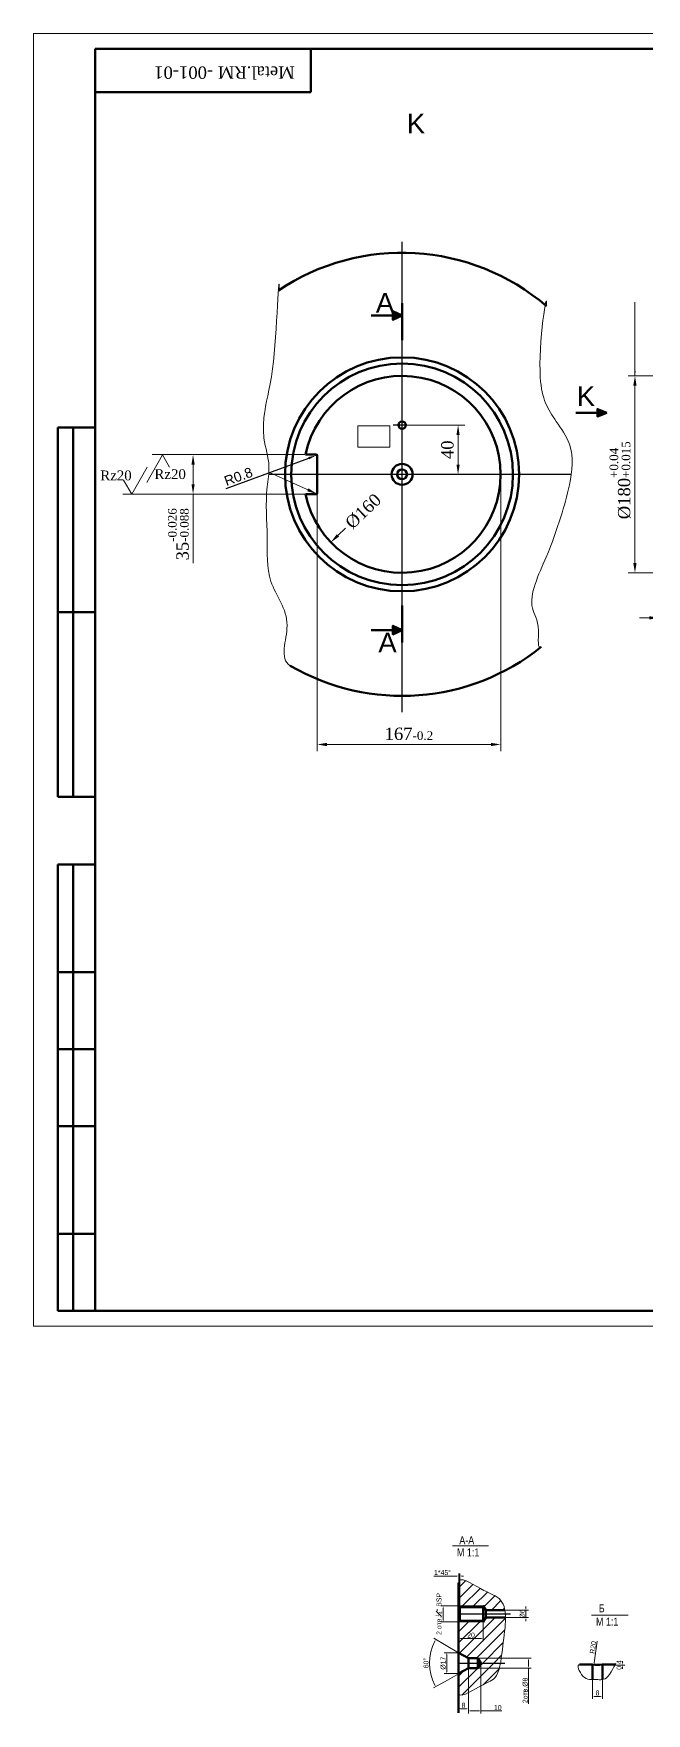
# Model space of a CAD drawing. Header units: millimetres. Extents: x -954 to 34898, y -2134 to 12006.
# Drawn here: x 23147 to 23644, y 6037 to 7402 of the extents above; entities that cross this region are included whole.
import ezdxf

# ---------------------------------------------------------------- set-up
doc = ezdxf.new("R2010")
doc.units = ezdxf.units.MM
doc.header["$LTSCALE"] = 3
doc.linetypes.add('ACAD_ISO04W100', pattern=[30, 24, -3, 0, -3])
for name, color, linetype, lineweight in [('контурная', 7, 'Continuous', 50), ('осевые', 1, 'ACAD_ISO04W100', 25), ('тонкая', 7, 'Continuous', 20), ('тонкий', 7, 'Continuous', 20)]:
    doc.layers.add(name, color=color, linetype=linetype, lineweight=lineweight)
doc.layers.add('осевая', color=4, linetype='Continuous')
doc.styles.add('s2.5v4', font='times.ttf', dxfattribs={"height": 10})
doc.styles.add('s3v2.5', font='arial.ttf', dxfattribs={"width": 0.8, "height": 7.5})
doc.styles.add('s4v4', font='arial.ttf', dxfattribs={"height": 16})
doc.styles.get("Standard").update_dxf_attribs({"font": 'arial.ttf'})
doc.dimstyles.new('s1v4', dxfattribs={"dimtxt": 4, "dimasz": 1.5, "dimexe": 2, "dimexo": 0, "dimgap": 0.7, "dimtad": 1, "dimtxsty": 'Standard', "dimcen": 2.5, "dimadec": 0, "dimazin": 0, "dimtfac": 1, "dimtix": 1, "dimtmove": 0, "dimatfit": 3, "dimfxl": 1, "dimlwd": -1, "dimlwe": 20, "dimarcsym": 0})
doc.dimstyles.new('s2.5v4', dxfattribs={"dimtxt": 10, "dimasz": 8, "dimexe": 5.5, "dimexo": 0.5, "dimgap": 3.5, "dimtad": 1, "dimdec": 0, "dimtxsty": 's2.5v4', "dimcen": 2.5, "dimclrd": 256, "dimclre": 1, "dimclrt": 256, "dimadec": 0, "dimazin": 0, "dimtfac": 1, "dimtdec": 0, "dimtmove": 0, "dimatfit": 3, "dimfxl": 1, "dimlwd": -1, "dimlwe": -1, "dimarcsym": 0})
doc.dimstyles.new('s2v4', dxfattribs={"dimtxt": 8, "dimasz": 6, "dimexe": 3, "dimexo": 0, "dimgap": 1.5, "dimtad": 1, "dimtxsty": 'Standard', "dimcen": 2.5, "dimadec": 0, "dimazin": 0, "dimtfac": 1, "dimtmove": 0, "dimatfit": 3, "dimfxl": 1, "dimarcsym": 0})
doc.dimstyles.new('s3v2.5', dxfattribs={"dimtxt": 7.5, "dimasz": 4, "dimexe": 1.25, "dimexo": 0.625, "dimtad": 1, "dimtxsty": 's3v2.5', "dimcen": 1.5, "dimclrd": 6, "dimclre": 256, "dimclrt": 1, "dimadec": 0, "dimazin": 0, "dimtfac": 1, "dimtmove": 0, "dimatfit": 3, "dimfxl": 1, "dimlwd": -1, "dimlwe": -1, "dimarcsym": 0})
pattern_1 = [(45, (23404.119, 5998.19), (-4.49013, 4.49013), [])]

# ---------------------------------------------------------------- blocks, each defined once
blk = doc.blocks.new('*D2616')
at = {"layer": 'Defpoints', "color": 0, "transparency": 16777216}
for p in [(23634.7, 7123.9), (23657.3, 7123.9), (23663.3, 6963.9)]:
    blk.add_point(p, dxfattribs=at)
at = {"layer": 'тонкая', "color": 1, "transparency": 16777216}
for p, q in [((23656.8, 7123.9), (23629.2, 7123.9)), ((23662.8, 6963.9), (23629.2, 6963.9))]:
    blk.add_line(p, q, dxfattribs=at)
at = {"layer": 'тонкая', "transparency": 16777216}
blk.add_line((23634.7, 6971.9), (23634.7, 7115.9), dxfattribs=at)
for points in [[(23633.3, 7115.9), (23636, 7115.9), (23634.7, 7123.9)], [(23633.3, 6971.9), (23636, 6971.9), (23634.7, 6963.9)]]:
    blk.add_solid(points, dxfattribs=at)
at = {"layer": 'тонкая', "transparency": 16777216, "insert": (23622.7, 7039.1), "char_height": 10, "attachment_point": 5, "rotation": 90, "style": 's2.5v4'}
blk.add_mtext('%%C180{\\H0.7x;\\S+0.04^ +0.015;}', dxfattribs=at)
blk = doc.blocks.new('*D2617')
at = {"layer": 'Defpoints', "color": 0, "transparency": 16777216}
for p in [(23503.6, 7099.1), (23387.8, 6988.7)]:
    blk.add_point(p, dxfattribs=at)
at = {"layer": 'тонкая', "transparency": 16777216}
blk.add_line((23399.8, 7000.2), (23393.6, 6994.2), dxfattribs=at)
blk.add_solid([(23392.6, 6995.2), (23394.5, 6993.3), (23387.8, 6988.7)], dxfattribs=at)
at = {"layer": 'тонкая', "transparency": 16777216, "insert": (23414.2, 7013.9), "char_height": 10, "attachment_point": 5, "rotation": 43.6346, "style": 's2.5v4'}
blk.add_mtext('%%C160', dxfattribs=at)
blk = doc.blocks.new('*D2618')
at = {"layer": 'Defpoints', "color": 0, "transparency": 16777216}
for p in [(23525.7, 7043.9), (23376.7, 7028.5), (23376.7, 6824.5)]:
    blk.add_point(p, dxfattribs=at)
at = {"layer": 'тонкая', "color": 1, "transparency": 16777216}
for p, q in [((23525.7, 7043.4), (23525.7, 6819)), ((23376.7, 7028), (23376.7, 6819))]:
    blk.add_line(p, q, dxfattribs=at)
at = {"layer": 'тонкая', "transparency": 16777216}
blk.add_line((23517.7, 6824.5), (23384.7, 6824.5), dxfattribs=at)
for points in [[(23384.7, 6825.8), (23384.7, 6823.1), (23376.7, 6824.5)], [(23517.7, 6825.8), (23517.7, 6823.1), (23525.7, 6824.5)]]:
    blk.add_solid(points, dxfattribs=at)
at = {"layer": 'тонкая', "transparency": 16777216, "insert": (23451.2, 6833.1), "char_height": 10, "attachment_point": 5, "style": 's2.5v4'}
blk.add_mtext('167{\\H0.7x;\\S^ -0.2;}', dxfattribs=at)
blk = doc.blocks.new('*D2619')
at = {"layer": 'Defpoints', "color": 0, "transparency": 16777216}
for p in [(23276, 7059.9), (23367.3, 7059.9), (23367.3, 7027.9)]:
    blk.add_point(p, dxfattribs=at)
at = {"layer": 'тонкая', "color": 1, "transparency": 16777216}
for p, q in [((23366.8, 7059.9), (23270.5, 7059.9)), ((23366.8, 7027.9), (23270.5, 7027.9))]:
    blk.add_line(p, q, dxfattribs=at)
at = {"layer": 'тонкая', "transparency": 16777216}
for p, q in [((23276, 7051.9), (23276, 7035.9)), ((23276, 7027.9), (23276, 6971.7))]:
    blk.add_line(p, q, dxfattribs=at)
for points in [[(23274.7, 7051.9), (23277.3, 7051.9), (23276, 7059.9)], [(23274.7, 7035.9), (23277.3, 7035.9), (23276, 7027.9)]]:
    blk.add_solid(points, dxfattribs=at)
at = {"layer": 'тонкая', "transparency": 16777216, "insert": (23264.1, 6995.2), "char_height": 10, "attachment_point": 5, "rotation": 90, "style": 's2.5v4'}
blk.add_mtext('35{\\H0.7x;\\S-0.026^ -0.088;}', dxfattribs=at)
blk = doc.blocks.new('*D2620')
at = {"layer": 'Defpoints', "color": 0, "transparency": 16777216}
for p in [(23449.2, 7083.9), (23491.1, 7083.9), (23472.9, 7043.9)]:
    blk.add_point(p, dxfattribs=at)
at = {"layer": 'тонкая', "color": 1, "transparency": 16777216}
for p, q in [((23449.7, 7083.9), (23496.6, 7083.9)), ((23473.4, 7043.9), (23496.6, 7043.9))]:
    blk.add_line(p, q, dxfattribs=at)
at = {"layer": 'тонкая', "transparency": 16777216}
blk.add_line((23491.1, 7051.9), (23491.1, 7075.9), dxfattribs=at)
for points in [[(23489.8, 7075.9), (23492.4, 7075.9), (23491.1, 7083.9)], [(23489.8, 7051.9), (23492.4, 7051.9), (23491.1, 7043.9)]]:
    blk.add_solid(points, dxfattribs=at)
at = {"layer": 'тонкая', "transparency": 16777216, "insert": (23482.5, 7063.9), "char_height": 10, "attachment_point": 5, "rotation": 90, "style": 's2.5v4'}
blk.add_mtext('40', dxfattribs=at)
blk = doc.blocks.new('*D2621')
at = {"layer": 'Defpoints', "color": 0, "transparency": 16777216}
for p in [(23657.3, 6963.9), (23654.3, 6947.9), (23657.3, 6927.3)]:
    blk.add_point(p, dxfattribs=at)
at = {"layer": 'тонкая', "color": 1, "transparency": 16777216}
for p, q in [((23657.3, 6963.4), (23657.3, 6921.8)), ((23654.3, 6947.4), (23654.3, 6921.8))]:
    blk.add_line(p, q, dxfattribs=at)
at = {"layer": 'тонкая', "transparency": 16777216}
for p, q in [((23646.3, 6927.3), (23638.3, 6927.3)), ((23654.3, 6927.3), (23657.3, 6927.3)), ((23665.3, 6927.3), (23714.4, 6927.3))]:
    blk.add_line(p, q, dxfattribs=at)
for points in [[(23646.3, 6928.7), (23646.3, 6926), (23654.3, 6927.3)], [(23665.3, 6928.7), (23665.3, 6926), (23657.3, 6927.3)]]:
    blk.add_solid(points, dxfattribs=at)
at = {"layer": 'тонкая', "transparency": 16777216, "insert": (23693.9, 6935.9), "char_height": 10, "attachment_point": 5, "style": 's2.5v4'}
blk.add_mtext('3x45%%D', dxfattribs=at)
blk = doc.blocks.new('*D2628')
at = {"layer": 'Defpoints', "color": 0, "transparency": 16777216}
for p in [(23375.5, 7059.1), (23376.1, 7059.3)]:
    blk.add_point(p, dxfattribs=at)
at = {"layer": 'тонкая', "color": 0, "lineweight": -2, "transparency": 16777216}
for p, q in [((23302.9, 7032.5), (23369.9, 7057)), ((23376.1, 7059.3), (23375.5, 7059.1))]:
    blk.add_line(p, q, dxfattribs=at)
blk.add_arc((23376.1, 7059.3), 0.6, 90, 200.1421, dxfattribs=at)
at = {"layer": 'тонкая', "color": 0, "transparency": 16777216}
blk.add_solid([(23369.5, 7058), (23370.2, 7056.1), (23375.5, 7059.1)], dxfattribs=at)
at = {"layer": 'тонкая', "color": 0, "transparency": 16777216, "insert": (23312.8, 7042.1), "char_height": 8, "attachment_point": 5, "rotation": 20.1421}
blk.add_mtext('R0.8', dxfattribs=at)
blk = doc.blocks.new('*D2637')
at = {"layer": 'Defpoints', "color": 0, "transparency": 16777216}
for p in [(23525.6, 6121.2), (23525.6, 6115.2), (23546.2, 6115.2)]:
    blk.add_point(p, dxfattribs=at)
at = {"layer": 'тонкая', "color": 0, "lineweight": 20, "transparency": 16777216}
for p, q in [((23525.6, 6121.2), (23548.2, 6121.2)), ((23525.6, 6115.2), (23548.2, 6115.2))]:
    blk.add_line(p, q, dxfattribs=at)
at = {"layer": 'тонкая', "color": 0, "transparency": 16777216}
for p, q in [((23546.2, 6122.7), (23546.2, 6124.2)), ((23546.2, 6121.2), (23546.2, 6115.2)), ((23546.2, 6113.7), (23546.2, 6112.2))]:
    blk.add_line(p, q, dxfattribs=at)
for points in [[(23546, 6122.7), (23546.5, 6122.7), (23546.2, 6121.2)], [(23546, 6113.7), (23546.5, 6113.7), (23546.2, 6115.2)]]:
    blk.add_solid(points, dxfattribs=at)
at = {"layer": 'тонкая', "color": 0, "transparency": 16777216, "insert": (23543.3, 6118.2), "char_height": 4, "attachment_point": 5, "rotation": 90}
blk.add_mtext('%%c6', dxfattribs=at)
blk = doc.blocks.new('*D2638')
at = {"layer": 'Defpoints', "color": 0, "transparency": 16777216}
for p in [(23491.6, 6086.7), (23481.9, 6069.7), (23491.6, 6069.7)]:
    blk.add_point(p, dxfattribs=at)
at = {"layer": 'тонкая', "color": 0, "lineweight": 20, "transparency": 16777216}
for p, q in [((23491.6, 6086.7), (23479.9, 6086.7)), ((23491.6, 6069.7), (23479.9, 6069.7))]:
    blk.add_line(p, q, dxfattribs=at)
at = {"layer": 'тонкая', "color": 0, "transparency": 16777216}
blk.add_line((23481.9, 6085.2), (23481.9, 6071.2), dxfattribs=at)
for points in [[(23481.6, 6085.2), (23482.1, 6085.2), (23481.9, 6086.7)], [(23481.6, 6071.2), (23482.1, 6071.2), (23481.9, 6069.7)]]:
    blk.add_solid(points, dxfattribs=at)
at = {"layer": 'тонкая', "color": 0, "transparency": 16777216, "insert": (23479, 6078.2), "char_height": 4, "attachment_point": 5, "rotation": 90}
blk.add_mtext('%%c17', dxfattribs=at)
blk = doc.blocks.new('*D2639')
at = {"layer": 'Defpoints', "color": 0, "transparency": 16777216}
for p in [(23481.4, 6092.6), (23491.6, 6086.7), (23468.5, 6084.9), (23499.5, 6074.2), (23482.5, 6064.5)]:
    blk.add_point(p, dxfattribs=at)
at = {"layer": 'тонкая', "color": 0, "lineweight": 20, "transparency": 16777216}
for p, q in [((23481.4, 6092.6), (23471.3, 6098.4)), ((23482.5, 6064.5), (23471.2, 6058.1))]:
    blk.add_line(p, q, dxfattribs=at)
at = {"layer": 'тонкая', "color": 0, "transparency": 16777216}
blk.add_arc((23506.4, 6078.2), 38.5, 152.2307, 207.4632, dxfattribs=at)
for points in [[(23472.1, 6096.2), (23472.5, 6096), (23473, 6097.4)], [(23472.4, 6060.5), (23472, 6060.3), (23472.9, 6059.1)]]:
    blk.add_solid(points, dxfattribs=at)
at = {"layer": 'тонкая', "color": 0, "transparency": 16777216, "insert": (23465.1, 6078.3), "char_height": 4, "attachment_point": 5, "rotation": 89.8469}
blk.add_mtext('60°', dxfattribs=at)
blk = doc.blocks.new('*D2640')
at = {"layer": 'Defpoints', "color": 0, "transparency": 16777216}
for p in [(23491.6, 6111.7), (23511.6, 6111.7), (23491.6, 6098.2)]:
    blk.add_point(p, dxfattribs=at)
at = {"layer": 'тонкая', "color": 0, "lineweight": 20, "transparency": 16777216}
for p, q in [((23491.6, 6111.7), (23491.6, 6096.2)), ((23511.6, 6111.7), (23511.6, 6096.2))]:
    blk.add_line(p, q, dxfattribs=at)
at = {"layer": 'тонкая', "color": 0, "transparency": 16777216}
blk.add_line((23510.1, 6098.2), (23493.1, 6098.2), dxfattribs=at)
for points in [[(23493.1, 6098.5), (23493.1, 6098), (23491.6, 6098.2)], [(23510.1, 6098.5), (23510.1, 6098), (23511.6, 6098.2)]]:
    blk.add_solid(points, dxfattribs=at)
at = {"layer": 'тонкая', "color": 0, "transparency": 16777216, "insert": (23501.6, 6101), "char_height": 4, "attachment_point": 5}
blk.add_mtext('20', dxfattribs=at)
blk = doc.blocks.new('*D2612')
at = {"layer": 'Defpoints', "color": 0, "transparency": 16777216}
for p in [(23491.6, 6074.2), (23499.5, 6074.2), (23491.6, 6041.2)]:
    blk.add_point(p, dxfattribs=at)
at = {"layer": 'тонкая', "color": 0, "lineweight": 20, "transparency": 16777216}
for p, q in [((23491.6, 6074.2), (23491.6, 6039.2)), ((23499.5, 6074.2), (23499.5, 6039.2))]:
    blk.add_line(p, q, dxfattribs=at)
at = {"layer": 'тонкая', "color": 0, "transparency": 16777216}
blk.add_line((23498, 6041.2), (23493.1, 6041.2), dxfattribs=at)
for points in [[(23493.1, 6041.5), (23493.1, 6041), (23491.6, 6041.2)], [(23498, 6041.5), (23498, 6041), (23499.5, 6041.2)]]:
    blk.add_solid(points, dxfattribs=at)
at = {"layer": 'тонкая', "color": 0, "transparency": 16777216, "insert": (23495.5, 6044), "char_height": 4, "attachment_point": 5}
blk.add_mtext('8', dxfattribs=at)
blk = doc.blocks.new('*D2641')
at = {"layer": 'Defpoints', "color": 0, "transparency": 16777216}
for p in [(23499.5, 6078.2), (23509.6, 6078.2), (23499.5, 6039.4)]:
    blk.add_point(p, dxfattribs=at)
at = {"layer": 'тонкая', "color": 0, "lineweight": 20, "transparency": 16777216}
for p, q in [((23499.5, 6078.2), (23499.5, 6037.4)), ((23509.6, 6078.2), (23509.6, 6037.4))]:
    blk.add_line(p, q, dxfattribs=at)
at = {"layer": 'тонкая', "color": 0, "transparency": 16777216}
for p, q in [((23501, 6039.4), (23508.1, 6039.4)), ((23509.6, 6039.4), (23526.6, 6039.4))]:
    blk.add_line(p, q, dxfattribs=at)
for points in [[(23501, 6039.6), (23501, 6039.1), (23499.5, 6039.4)], [(23508.1, 6039.6), (23508.1, 6039.1), (23509.6, 6039.4)]]:
    blk.add_solid(points, dxfattribs=at)
at = {"layer": 'тонкая', "color": 0, "transparency": 16777216, "insert": (23523.3, 6042.1), "char_height": 4, "attachment_point": 5}
blk.add_mtext('10', dxfattribs=at)
blk = doc.blocks.new('*D2642')
at = {"layer": 'Defpoints', "color": 0, "transparency": 16777216}
for p in [(23506.1, 6082.2), (23506.1, 6074.2), (23548.4, 6074.2)]:
    blk.add_point(p, dxfattribs=at)
at = {"layer": 'тонкая', "color": 0, "lineweight": 20, "transparency": 16777216}
for p, q in [((23506.1, 6082.2), (23550.4, 6082.2)), ((23506.1, 6074.2), (23550.4, 6074.2))]:
    blk.add_line(p, q, dxfattribs=at)
at = {"layer": 'тонкая', "color": 0, "transparency": 16777216}
for p, q in [((23548.4, 6080.7), (23548.4, 6075.7)), ((23548.4, 6074.2), (23548.4, 6045.2))]:
    blk.add_line(p, q, dxfattribs=at)
for points in [[(23548.2, 6080.7), (23548.7, 6080.7), (23548.4, 6082.2)], [(23548.2, 6075.7), (23548.7, 6075.7), (23548.4, 6074.2)]]:
    blk.add_solid(points, dxfattribs=at)
at = {"layer": 'тонкая', "color": 0, "transparency": 16777216, "insert": (23545.6, 6056.1), "char_height": 4, "attachment_point": 5, "rotation": 90}
blk.add_mtext('2{\\fArial|b0|i0|c204|p34;отв}.%%c8', dxfattribs=at)
blk = doc.blocks.new('*D2643')
at = {"layer": 'Defpoints', "color": 0, "transparency": 16777216}
for p in [(23494.7, 6124.7), (23479.1, 6111.7), (23494.7, 6111.7)]:
    blk.add_point(p, dxfattribs=at)
at = {"layer": 'тонкая', "color": 0, "lineweight": 20, "transparency": 16777216}
for p, q in [((23494.7, 6124.7), (23477.1, 6124.7)), ((23494.7, 6111.7), (23477.1, 6111.7))]:
    blk.add_line(p, q, dxfattribs=at)
at = {"layer": 'тонкая', "color": 0, "transparency": 16777216}
blk.add_line((23479.1, 6123.2), (23479.1, 6113.2), dxfattribs=at)
for points in [[(23478.8, 6123.2), (23479.3, 6123.2), (23479.1, 6124.7)], [(23478.8, 6113.2), (23479.3, 6113.2), (23479.1, 6111.7)]]:
    blk.add_solid(points, dxfattribs=at)
at = {"layer": 'тонкая', "color": 0, "transparency": 16777216, "insert": (23475.6, 6118.2), "char_height": 4, "attachment_point": 5, "rotation": 90}
blk.add_mtext("\\A1;2 {\\fArial|b0|i0|c204|p34;отв}.{\\H0.7x;\\S1#4;}'' BSP", dxfattribs=at)
blk = doc.blocks.new('*D2644')
at = {"layer": 'Defpoints', "color": 0, "transparency": 16777216}
for p in [(23491.6, 6149), (23491.6, 6122.4), (23492.6, 6122.4)]:
    blk.add_point(p, dxfattribs=at)
at = {"layer": 'тонкая', "color": 0, "transparency": 16777216}
for p, q in [((23490.1, 6149), (23471.4, 6149)), ((23492.6, 6149), (23491.6, 6149)), ((23494.1, 6149), (23495.6, 6149))]:
    blk.add_line(p, q, dxfattribs=at)
at = {"layer": 'тонкая', "color": 0, "lineweight": 20, "transparency": 16777216}
for p, q in [((23491.6, 6122.4), (23491.6, 6151)), ((23492.6, 6122.4), (23492.6, 6151))]:
    blk.add_line(p, q, dxfattribs=at)
at = {"layer": 'тонкая', "color": 0, "transparency": 16777216}
for points in [[(23490.1, 6149.3), (23490.1, 6148.8), (23491.6, 6149)], [(23494.1, 6149.3), (23494.1, 6148.8), (23492.6, 6149)]]:
    blk.add_solid(points, dxfattribs=at)
at = {"layer": 'тонкая', "color": 0, "transparency": 16777216, "insert": (23478.5, 6151.8), "char_height": 4, "attachment_point": 5}
blk.add_mtext('1*45°', dxfattribs=at)
blk = doc.blocks.new('*D2647')
at = {"layer": 'Defpoints', "color": 0, "transparency": 16777216}
for p in [(23604.2, 6076.7), (23604.2, 6076.7), (23624.6, 6076.7)]:
    blk.add_point(p, dxfattribs=at)
at = {"layer": 'тонкая', "color": 0, "lineweight": 20, "transparency": 16777216}
blk.add_line((23604.2, 6076.7), (23626.6, 6076.7), dxfattribs=at)
blk.add_line((23604.2, 6076.7), (23626.6, 6076.7), dxfattribs=at)
at = {"layer": 'тонкая', "color": 0, "transparency": 16777216}
for p, q in [((23624.6, 6078.2), (23624.6, 6079.7)), ((23624.6, 6075.2), (23624.6, 6073.7))]:
    blk.add_line(p, q, dxfattribs=at)
for points in [[(23624.3, 6078.2), (23624.8, 6078.2), (23624.6, 6076.7)], [(23624.3, 6075.2), (23624.8, 6075.2), (23624.6, 6076.7)]]:
    blk.add_solid(points, dxfattribs=at)
at = {"layer": 'тонкая', "color": 0, "transparency": 16777216, "insert": (23621.8, 6076.7), "char_height": 4, "attachment_point": 5, "rotation": 90}
blk.add_mtext('0.4', dxfattribs=at)
blk = doc.blocks.new('*D2614')
at = {"layer": 'Defpoints', "color": 0, "transparency": 16777216}
for p in [(23604.2, 6096.7), (23601.5, 6076.9)]:
    blk.add_point(p, dxfattribs=at)
at = {"layer": 'тонкая', "color": 0, "transparency": 16777216}
blk.add_line((23604.1, 6096), (23601.7, 6078.4), dxfattribs=at)
blk.add_solid([(23601.4, 6078.4), (23601.9, 6078.4), (23601.5, 6076.9)], dxfattribs=at)
at = {"layer": 'тонкая', "color": 0, "transparency": 16777216, "insert": (23600.6, 6091), "char_height": 4, "attachment_point": 5, "rotation": 82.1071}
blk.add_mtext('R20', dxfattribs=at)
blk = doc.blocks.new('*D2648')
at = {"layer": 'Defpoints', "color": 0, "transparency": 16777216}
for p in [(23600.3, 6064.9), (23608.3, 6064.9), (23600.3, 6051.2)]:
    blk.add_point(p, dxfattribs=at)
at = {"layer": 'тонкая', "color": 0, "lineweight": 20, "transparency": 16777216}
for p, q in [((23600.3, 6064.9), (23600.3, 6049.2)), ((23608.3, 6064.9), (23608.3, 6049.2))]:
    blk.add_line(p, q, dxfattribs=at)
at = {"layer": 'тонкая', "color": 0, "transparency": 16777216}
blk.add_line((23606.8, 6051.2), (23601.8, 6051.2), dxfattribs=at)
for points in [[(23601.8, 6051.5), (23601.8, 6051), (23600.3, 6051.2)], [(23606.8, 6051.5), (23606.8, 6051), (23608.3, 6051.2)]]:
    blk.add_solid(points, dxfattribs=at)
at = {"layer": 'тонкая', "color": 0, "transparency": 16777216, "insert": (23604.3, 6054), "char_height": 4, "attachment_point": 5}
blk.add_mtext('8', dxfattribs=at)

msp = doc.modelspace()

# ---------------------------------------------------------------- hatches: boundary and pattern name
at = {"layer": 'контурная'}
h = msp.add_hatch(color=256, dxfattribs=at)
h.paths.add_polyline_path([(23445.662, 7172.864), (23438.162, 7176.364), (23438.162, 7172.864)])
h.paths.add_polyline_path([(23445.662, 7172.864), (23438.162, 7172.864), (23438.162, 7169.364)])
h = msp.add_hatch(color=256, dxfattribs=at)
h.paths.add_polyline_path([(23611.723, 7093.983), (23604.223, 7093.983), (23604.223, 7090.983)])
h.paths.add_polyline_path([(23604.223, 7096.983), (23604.223, 7093.983), (23611.723, 7093.983)])
h = msp.add_hatch(color=256, dxfattribs=at)
h.paths.add_polyline_path([(23438.162, 6920.925), (23438.162, 6917.425), (23445.662, 6917.425)])
h.paths.add_polyline_path([(23438.162, 6917.425), (23438.162, 6913.925), (23445.662, 6917.425)])
at = {"layer": 'тонкая'}
h = msp.add_hatch(dxfattribs=at)
h.set_pattern_fill('ANSI31', color=256, scale=2, style=0)
h.set_pattern_definition(pattern_1)
edge = h.paths.add_edge_path()
edge.add_spline(control_points=[(23529.082, 6121.218), (23528.521, 6124.471), (23525.593, 6132.026), (23511.972, 6136.031), (23491.576, 6149.628), (23491.576, 6143.532)], knot_values=[84.74191699, 84.74191699, 84.74191699, 84.74191699, 95.74062179, 114.65739041, 132.94298521, 132.94298521, 132.94298521, 132.94298521], degree=3, periodic=0)
edge.add_line((23491.576, 6143.532), (23491.576, 6124.718))
edge.add_line((23491.576, 6124.718), (23511.576, 6124.718))
edge.add_line((23511.576, 6124.718), (23513.596, 6121.218))
edge.add_line((23513.596, 6121.218), (23517.061, 6121.218))
edge.add_line((23517.061, 6121.218), (23525.621, 6121.218))
edge.add_line((23525.621, 6121.218), (23529.082, 6121.218))
h = msp.add_hatch(dxfattribs=at)
h.set_pattern_fill('ANSI31', color=256, scale=2, style=0)
h.set_pattern_definition(pattern_1)
edge = h.paths.add_edge_path()
edge.add_line((23491.576, 6111.718), (23491.576, 6086.718))
edge.add_line((23491.576, 6086.718), (23499.476, 6082.218))
edge.add_line((23499.476, 6082.218), (23507.266, 6082.218))
edge.add_line((23507.266, 6082.218), (23509.576, 6078.218))
edge.add_line((23509.576, 6078.218), (23525.547, 6078.218))
edge.add_spline(control_points=[(23525.547, 6078.218), (23526.154, 6081.665), (23527.486, 6094.24), (23529.687, 6107.488), (23529.584, 6115.218)], knot_values=[45.85749548, 45.85749548, 45.85749548, 45.85749548, 55.66671842, 78.46226637, 78.46226637, 78.46226637, 78.46226637], degree=3, periodic=0)
edge.add_line((23529.584, 6115.218), (23525.621, 6115.218))
edge.add_line((23525.621, 6115.218), (23517.061, 6115.218))
edge.add_line((23517.061, 6115.218), (23513.596, 6115.218))
edge.add_line((23513.596, 6115.218), (23511.576, 6111.718))
edge.add_line((23511.576, 6111.718), (23491.576, 6111.718))
h = msp.add_hatch(dxfattribs=at)
h.set_pattern_fill('ANSI31', color=256, scale=2, style=0)
h.set_pattern_definition(pattern_1)
edge = h.paths.add_edge_path()
edge.add_line((23499.476, 6074.218), (23491.576, 6069.713))
edge.add_line((23491.576, 6069.713), (23491.576, 6054.44))
edge.add_spline(control_points=[(23491.576, 6054.44), (23491.576, 6048.839), (23509.34, 6060.715), (23522.016, 6064.52), (23524.683, 6073.314), (23525.547, 6078.218)], knot_values=[0, 0, 0, 0, 16.80500287, 31.903566, 45.85749548, 45.85749548, 45.85749548, 45.85749548], degree=3, periodic=0)
edge.add_line((23525.547, 6078.218), (23509.576, 6078.218))
edge.add_line((23509.576, 6078.218), (23507.266, 6074.218))
edge.add_line((23507.266, 6074.218), (23499.476, 6074.218))

# ---------------------------------------------------------------- linework, layer by layer
at = {"layer": 'контурная'}
for p, q in [((23371.565, 7389.441), (23371.565, 7354.441)), ((23371.565, 7354.441), (23196.565, 7354.441)), ((23445.662, 7182.864), (23445.662, 7172.864)), ((23445.662, 7152.864), (23445.662, 7182.864)), ((23445.662, 7172.864), (23420.662, 7172.864)), ((23611.723, 7093.983), (23586.723, 7093.983)), ((23166.29, 6789.441), (23166.29, 7081.941)), ((23166.29, 7081.941), (23196.29, 7081.941)), ((23178.79, 7081.941), (23178.79, 6781.941)), ((23376.062, 7059.913), (23367.278, 7059.913)), ((23376.662, 7028.513), (23376.662, 7059.313)), ((23367.278, 7027.913), (23376.062, 7027.913)), ((23166.29, 6931.941), (23196.29, 6931.941)), ((23445.662, 6907.425), (23445.662, 6937.425)), ((23445.662, 6917.425), (23420.662, 6917.425)), ((23445.662, 6907.425), (23445.662, 6917.425)), ((23166.29, 6781.941), (23166.29, 6789.441)), ((23166.29, 6781.941), (23196.29, 6781.941)), ((23166.29, 6364.441), (23166.29, 6726.941)), ((23166.29, 6726.941), (23196.29, 6726.941)), ((23178.79, 6726.941), (23178.79, 6364.441)), ((23166.29, 6639.441), (23196.29, 6639.441)), ((23166.29, 6576.941), (23196.29, 6576.941)), ((23166.29, 6514.441), (23196.29, 6514.441)), ((23196.565, 6501.941), (23196.565, 6364.441)), ((23166.29, 6426.941), (23196.29, 6426.941)), ((23196.29, 6364.441), (23166.29, 6364.441)), ((23491.576, 6143.532), (23491.576, 6037.985)), ((23491.576, 6118.218), (23491.576, 6124.718)), ((23491.576, 6118.218), (23491.576, 6078.218)), ((23491.576, 6118.218), (23491.576, 6111.718)), ((23518.275, 6115.218), (23513.596, 6115.218)), ((23517.061, 6121.218), (23514.297, 6121.218)), ((23525.621, 6115.218), (23517.061, 6115.218)), ((23525.621, 6115.218), (23529.584, 6115.218)), ((23492.576, 6112.718), (23511.576, 6112.718)), ((23499.476, 6082.218), (23507.266, 6082.218)), ((23499.476, 6074.218), (23507.266, 6074.218)), ((23600.312, 6064.817), (23600.312, 6077.126)), ((23608.12, 6077.126), (23618.6, 6077.126)), ((23608.312, 6077.126), (23608.312, 6064.882))]:
    msp.add_line(p, q, dxfattribs=at)
msp.add_lwpolyline([(23196.565, 7389.441), (24619.065, 7389.441), (24619.065, 6364.441), (23196.565, 6364.441), (23196.565, 7389.441)], close=True, dxfattribs=at)
for points in [[(23445.662, 7172.864), (23438.162, 7172.864), (23438.162, 7172.864), (23438.162, 7176.364), (23445.662, 7172.864)], [(23445.662, 7172.864), (23438.162, 7172.864), (23438.162, 7172.864), (23438.162, 7169.364), (23445.662, 7172.864)], [(23611.723, 7093.983), (23604.223, 7093.983), (23604.223, 7096.983), (23611.723, 7093.983)], [(23611.723, 7093.983), (23604.223, 7093.983), (23604.223, 7090.983), (23611.723, 7093.983)], [(23445.662, 6932.366), (23445.662, 6907.425)], [(23445.662, 6917.425), (23438.162, 6917.425), (23438.162, 6920.925), (23445.662, 6917.425)], [(23445.662, 6917.425), (23438.162, 6917.425), (23438.162, 6913.925), (23445.662, 6917.425)], [(23492.576, 6123.718), (23491.576, 6124.718)], [(23491.576, 6118.218), (23492.576, 6118.218), (23492.576, 6123.718), (23492.576, 6112.718)], [(23492.576, 6123.718), (23512.153, 6123.718)], [(23511.576, 6118.218), (23511.576, 6124.718), (23511.576, 6111.718)], [(23511.576, 6124.718), (23513.596, 6121.218)], [(23511.576, 6111.718), (23513.596, 6115.218)], [(23517.061, 6121.218), (23513.596, 6121.218)], [(23513.596, 6115.218), (23513.596, 6121.218)], [(23525.621, 6121.218), (23514.297, 6121.218)], [(23525.621, 6121.218), (23529.082, 6121.218)], [(23492.576, 6112.718), (23491.576, 6111.718)], [(23499.476, 6074.218), (23491.576, 6069.718), (23499.476, 6074.218), (23499.476, 6082.218), (23491.576, 6086.718)], [(23499.476, 6078.218), (23499.476, 6082.218), (23499.476, 6074.218)], [(23509.576, 6078.218), (23507.266, 6082.218)], [(23507.266, 6082.218), (23507.266, 6074.218), (23509.576, 6078.218)], [(23589.673, 6077.126), (23600.312, 6077.126)]]:
    msp.add_lwpolyline(points, dxfattribs=at)
for centre, radius in [((23445.662, 7043.913), 95), ((23445.662, 7043.913), 90), ((23445.662, 7083.932), 3), ((23445.662, 7043.913), 8.5), ((23445.662, 7043.913), 4)]:
    msp.add_circle(centre, radius, dxfattribs=at)
for centre, radius, start, end in [((23445.662, 7043.913), 180, 49.356767, 123.920917), ((23445.662, 7043.913), 80, 191.536959, 168.463041), ((23376.062, 7059.313), 0.6, 0, 90), ((23376.062, 7028.513), 0.6, 270, 0), ((23445.662, 7043.913), 180, 239.714512, 308.873886), ((23604.208, 6096.74), 20, 258.719557, 281.280443)]:
    msp.add_arc(centre, radius, start, end, dxfattribs=at)
at = {"layer": 'осевая'}
for p, q in [((23445.662, 6850.798), (23445.662, 7232.9)), ((23449.183, 7083.932), (23438.472, 7083.932)), ((23582.981, 7043.913), (23337.346, 7043.913))]:
    msp.add_line(p, q, dxfattribs=at)
at = {"layer": 'осевые'}
for p, q in [((23491.576, 6118.218), (23533.686, 6118.218)), ((23491.576, 6078.218), (23529, 6078.218))]:
    msp.add_line(p, q, dxfattribs=at)
at = {"layer": 'тонкая'}
for p, q in [((23295.185, 7059.913), (23242.664, 7059.913)), ((23290.178, 7027.913), (23219.087, 7027.913)), ((23360.551, 7027.836), (23290.178, 7027.836)), ((23491.576, 6124.718), (23511.576, 6124.718)), ((23599.343, 6117.287), (23629.261, 6117.287)), ((23491.576, 6111.718), (23511.576, 6111.718)), ((23510.888, 6112.718), (23512.153, 6112.718)), ((23491.576, 6086.718), (23481.396, 6092.595)), ((23482.454, 6064.511), (23499.476, 6074.218)), ((23482.449, 6064.519), (23482.454, 6064.511))]:
    msp.add_line(p, q, dxfattribs=at)
for points in [[(23146.565, 7401.941), (24631.565, 7401.941), (24631.565, 6351.941), (23146.565, 6351.941), (23146.565, 7401.941)], [(23251.157, 7059.628), (23238.332, 7037.415), (23251.157, 7059.628), (23256.936, 7049.617)], [(23238.758, 7049.66), (23226.157, 7027.836), (23219.576, 7039.236)], [(23486.667, 6173.559), (23515.839, 6173.559)]]:
    msp.add_lwpolyline(points, dxfattribs=at)
msp.add_lwpolyline([(23409.775, 7083.313), (23435.793, 7083.313), (23435.793, 7065.979), (23409.775, 7065.979)], close=True, dxfattribs=at)
for points, start_tangent, end_tangent in [([(23346.124, 7193.887), (23340.498, 7129.577), (23333.557, 7090.215), (23333.557, 7073.259), (23337.583, 7050.427), (23336.12, 7033.705), (23336.12, 6992.599), (23339.239, 6956.941), (23352.281, 6921.11), (23354.9, 6888.471)], (-0.02942503, 0.99956699), (0.86392254, -0.50362471)), ([(23562.904, 7180.494), (23557.834, 7122.537), (23570.817, 7086.865), (23581.494, 7068.372), (23581.494, 7035.473), (23574.532, 7009.492), (23562.621, 6976.765), (23551.474, 6935.164), (23556.315, 6917.099), (23558.659, 6903.801)], (0.03644566, 0.99933564), (0.77599847, 0.63073479)), ([(23491.576, 6054.44), (23507.808, 6058.79), (23520.884, 6066.339), (23527.034, 6089.292), (23525.621, 6129.341), (23509.238, 6138.8), (23491.576, 6143.532)], (0, -1), (0, -1)), ([(23589.965, 6077.126), (23592.474, 6067.764), (23603.361, 6064.847), (23612.749, 6067.362), (23618.949, 6077.126)], (-0.99789944, 0.06478195), (-0.25881905, -0.96592583))]:
    msp.add_spline(points, degree=3, dxfattribs=dict(at, start_tangent=start_tangent, end_tangent=end_tangent))
at = {"layer": 'тонкий'}
for p, q in [((23600.312, 6077.126), (23600.312, 6064.817)), ((23608.12, 6077.126), (23608.312, 6077.126))]:
    msp.add_line(p, q, dxfattribs=at)
msp.add_lwpolyline([(23608.12, 6077.126), (23618.949, 6077.126)], dxfattribs=at)

# ---------------------------------------------------------------- texts
at = {"layer": 'контурная', "style": 's4v4'}
for s, p in [('K', (23449.51, 7320.797)), ('A', (23424.34, 7175.224)), ('K', (23587.404, 7099.426)), ('A', (23426.364, 6899.272))]:
    msp.add_text(s, height=16, dxfattribs=at).set_placement(p)
at = {"layer": 'контурная', "style": 's3v2.5', "width": 0.8}
for s, p in [('M 1:1', (23490.183, 6164.916)), ('A-A', (23492.119, 6174.856)), ('М 1:1', (23603.083, 6108.7)), ('Б', (23605.327, 6119.527))]:
    msp.add_text(s, height=6.5, dxfattribs=at).set_placement(p)
at = {"layer": 'тонкая', "style": 's2.5v4'}
msp.add_text('    Metal.RM -001-01', height=10, rotation=180, dxfattribs=at).set_placement((23373.665, 7375.233))
for p in [(23200.67, 7039.043), (23244.656, 7040.104)]:
    msp.add_text('Rz20', height=8, dxfattribs=at).set_placement(p)

# ---------------------------------------------------------------- dimensions: what is measured, and where the dimension line sits
at = {"layer": 'тонкая'}
for base, p1, p2, text, dimstyle, picture, middle in [((23634.679, 7123.913), (23663.348, 6963.913), (23657.347, 7123.913), '%%C180{\\H0.7x;\\S+0.04^ +0.015;}', 's2.5v4', '*D2616', (23634.679, 7039.068)), ((23276.01, 7059.913), (23367.278, 7027.913), (23367.278, 7059.913), '35{\\H0.7x;\\S-0.026^ -0.088;}', 's2.5v4', '*D2619', (23276.01, 6995.238)), ((23479.099, 6111.718), (23494.726, 6124.718), (23494.726, 6111.718), "\\A1;2 {\\fArial|b0|i0|c204|p34;отв}.{\\H0.7x;\\S1#4;}'' BSP", 's1v4', '*D2643', (23479.099, 6118.218)), ((23548.409, 6074.218), (23506.108, 6082.218), (23506.108, 6074.218), '2{\\fArial|b0|i0|c204|p34;отв}.%%c<>', 's1v4', '*D2642', (23548.409, 6056.081))]:
    dim = msp.add_linear_dim(base=base, p1=p1, p2=p2, angle=90, text=text, dimstyle=dimstyle, dxfattribs=at)
    dim.commit()
    dim.dimension.update_dxf_attribs({"geometry": picture, "text_midpoint": middle, "dimtype": 160})
dim = msp.add_diameter_dim_2p(p1=(23503.562, 7099.118), p2=(23387.761, 6988.709), text='%%C160', dimstyle='s2.5v4', override={"dimgap": 4, "dimtad": 0}, dxfattribs=at)
dim.commit()
dim.dimension.update_dxf_attribs({"geometry": '*D2617', "text_midpoint": (23414.157, 7013.875), "dimtype": 163})
dim = msp.add_linear_dim(base=(23491.088, 7083.932), p1=(23472.929, 7043.913), p2=(23449.183, 7083.932), angle=90, dimstyle='s2.5v4', dxfattribs=at)
dim.commit()
dim.dimension.update_dxf_attribs({"geometry": '*D2620', "text_midpoint": (23482.502, 7063.923)})
dim = msp.add_radius_dim(center=(23376.062, 7059.313), mpoint=(23375.498, 7059.106), text='R0.8', dimstyle='s2v4', dxfattribs=at)
dim.commit()
dim.dimension.update_dxf_attribs({"geometry": '*D2628', "text_midpoint": (23314.769, 7036.832), "dimtype": 164})
for base, p1, p2, text, picture, middle in [((23376.662, 6824.483), (23525.662, 7043.913), (23376.662, 7028.513), '167{\\H0.7x;\\S^ -0.2;}', '*D2618', (23451.162, 6833.084)), ((23657.347, 6927.344), (23654.347, 6947.865), (23657.347, 6963.913), '3x45%%D', '*D2621', (23693.883, 6935.931))]:
    dim = msp.add_linear_dim(base=base, p1=p1, p2=p2, text=text, dimstyle='s2.5v4', dxfattribs=at)
    dim.commit()
    dim.dimension.update_dxf_attribs({"geometry": picture, "text_midpoint": middle})
dim = msp.add_linear_dim(base=(23491.576, 6149.035), p1=(23492.576, 6122.385), p2=(23491.576, 6122.385), text='<>*45°', dimstyle='s1v4', dxfattribs=at)
dim.commit()
dim.dimension.update_dxf_attribs({"geometry": '*D2644', "text_midpoint": (23478.499, 6149.035), "dimtype": 160})
for base, p1, p2, text, picture, middle in [((23546.201, 6115.218), (23525.621, 6121.218), (23525.621, 6115.218), '%%c<>', '*D2637', (23543.347, 6118.218)), ((23481.86, 6069.718), (23491.576, 6086.718), (23491.576, 6069.718), '%%c<>', '*D2638', (23479.006, 6078.218)), ((23624.592, 6076.74), (23604.208, 6076.74), (23604.208, 6076.74), '0.4', '*D2647', (23621.849, 6076.74))]:
    dim = msp.add_linear_dim(base=base, p1=p1, p2=p2, angle=90, text=text, dimstyle='s1v4', dxfattribs=at)
    dim.commit()
    dim.dimension.update_dxf_attribs({"geometry": picture, "text_midpoint": middle})
for base, p1, p2, picture, middle in [((23491.576, 6098.218), (23511.576, 6111.718), (23491.576, 6111.718), '*D2640', (23501.576, 6100.96)), ((23600.312, 6051.215), (23608.312, 6064.882), (23600.312, 6064.882), '*D2648', (23604.312, 6053.957))]:
    dim = msp.add_linear_dim(base=base, p1=p1, p2=p2, dimstyle='s1v4', dxfattribs=at)
    dim.commit()
    dim.dimension.update_dxf_attribs({"geometry": picture, "text_midpoint": middle})
dim = msp.add_angular_dim_2l(base=(23468.461, 6084.921), line1=((23482.454, 6064.511), (23499.476, 6074.218)), line2=((23491.576, 6086.718), (23481.396, 6092.595)), dimstyle='s1v4', dxfattribs=at)
dim.commit()
dim.dimension.update_dxf_attribs({"geometry": '*D2639', "text_midpoint": (23465.121, 6078.273)})
dim = msp.add_radius_dim(center=(23604.208, 6096.74), mpoint=(23601.462, 6076.929), dimstyle='s1v4', dxfattribs=at)
dim.commit()
dim.dimension.update_dxf_attribs({"geometry": '*D2614', "text_midpoint": (23603.359, 6090.616), "dimtype": 164})
dim = msp.add_linear_dim(base=(23491.576, 6041.214), p1=(23499.476, 6074.218), p2=(23491.576, 6074.218), dimstyle='s1v4', override={"dimdec": 0}, dxfattribs=at)
dim.commit()
dim.dimension.update_dxf_attribs({"geometry": '*D2612', "text_midpoint": (23495.526, 6043.957)})
dim = msp.add_linear_dim(base=(23499.476, 6039.393), p1=(23509.576, 6078.218), p2=(23499.476, 6078.218), dimstyle='s1v4', override={"dimdec": 0}, dxfattribs=at)
dim.commit()
dim.dimension.update_dxf_attribs({"geometry": '*D2641', "text_midpoint": (23523.272, 6039.393), "dimtype": 160})

# ---------------------------------------------------------------- leaders
msp.add_leader([(23376.474, 7028.076), (23337.914, 7045.321)], dimstyle='s2.5v4', override={"dimgap": 4, "dimtad": 0}, dxfattribs=at)
at = {"layer": 'тонкий'}
msp.add_leader([(23634.702, 7123.913), (23634.702, 7183.803)], dimstyle='s3v2.5', override={"dimgap": 0.625, "dimtad": 0}, dxfattribs=at)

doc.saveas('drawing.dxf')
